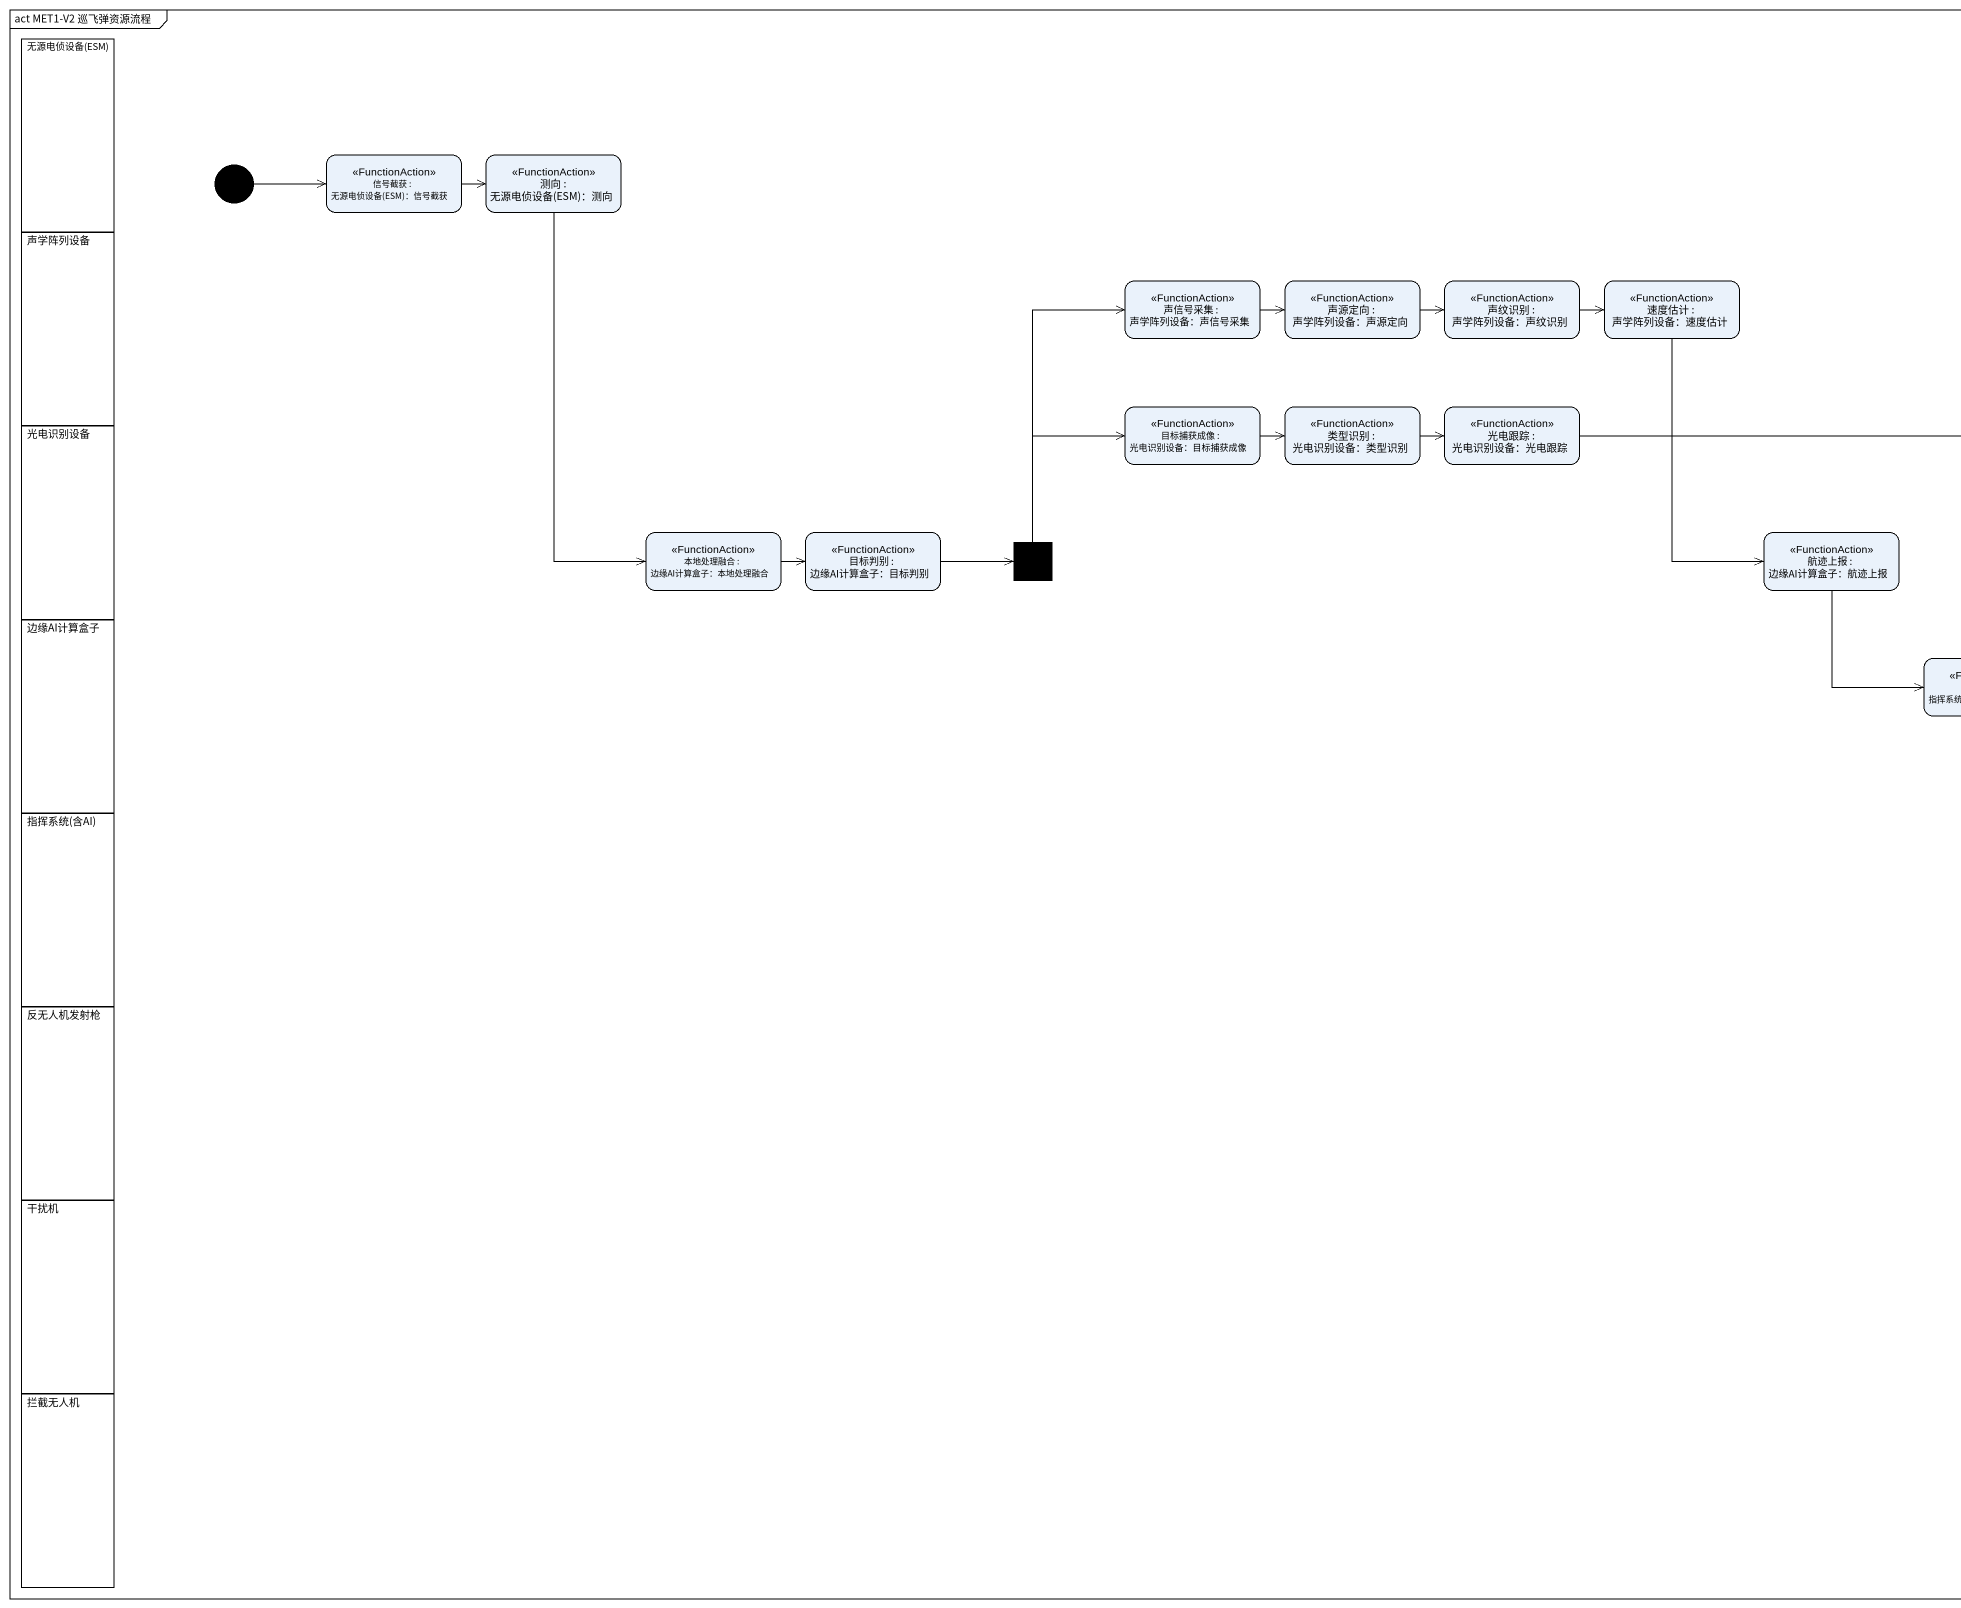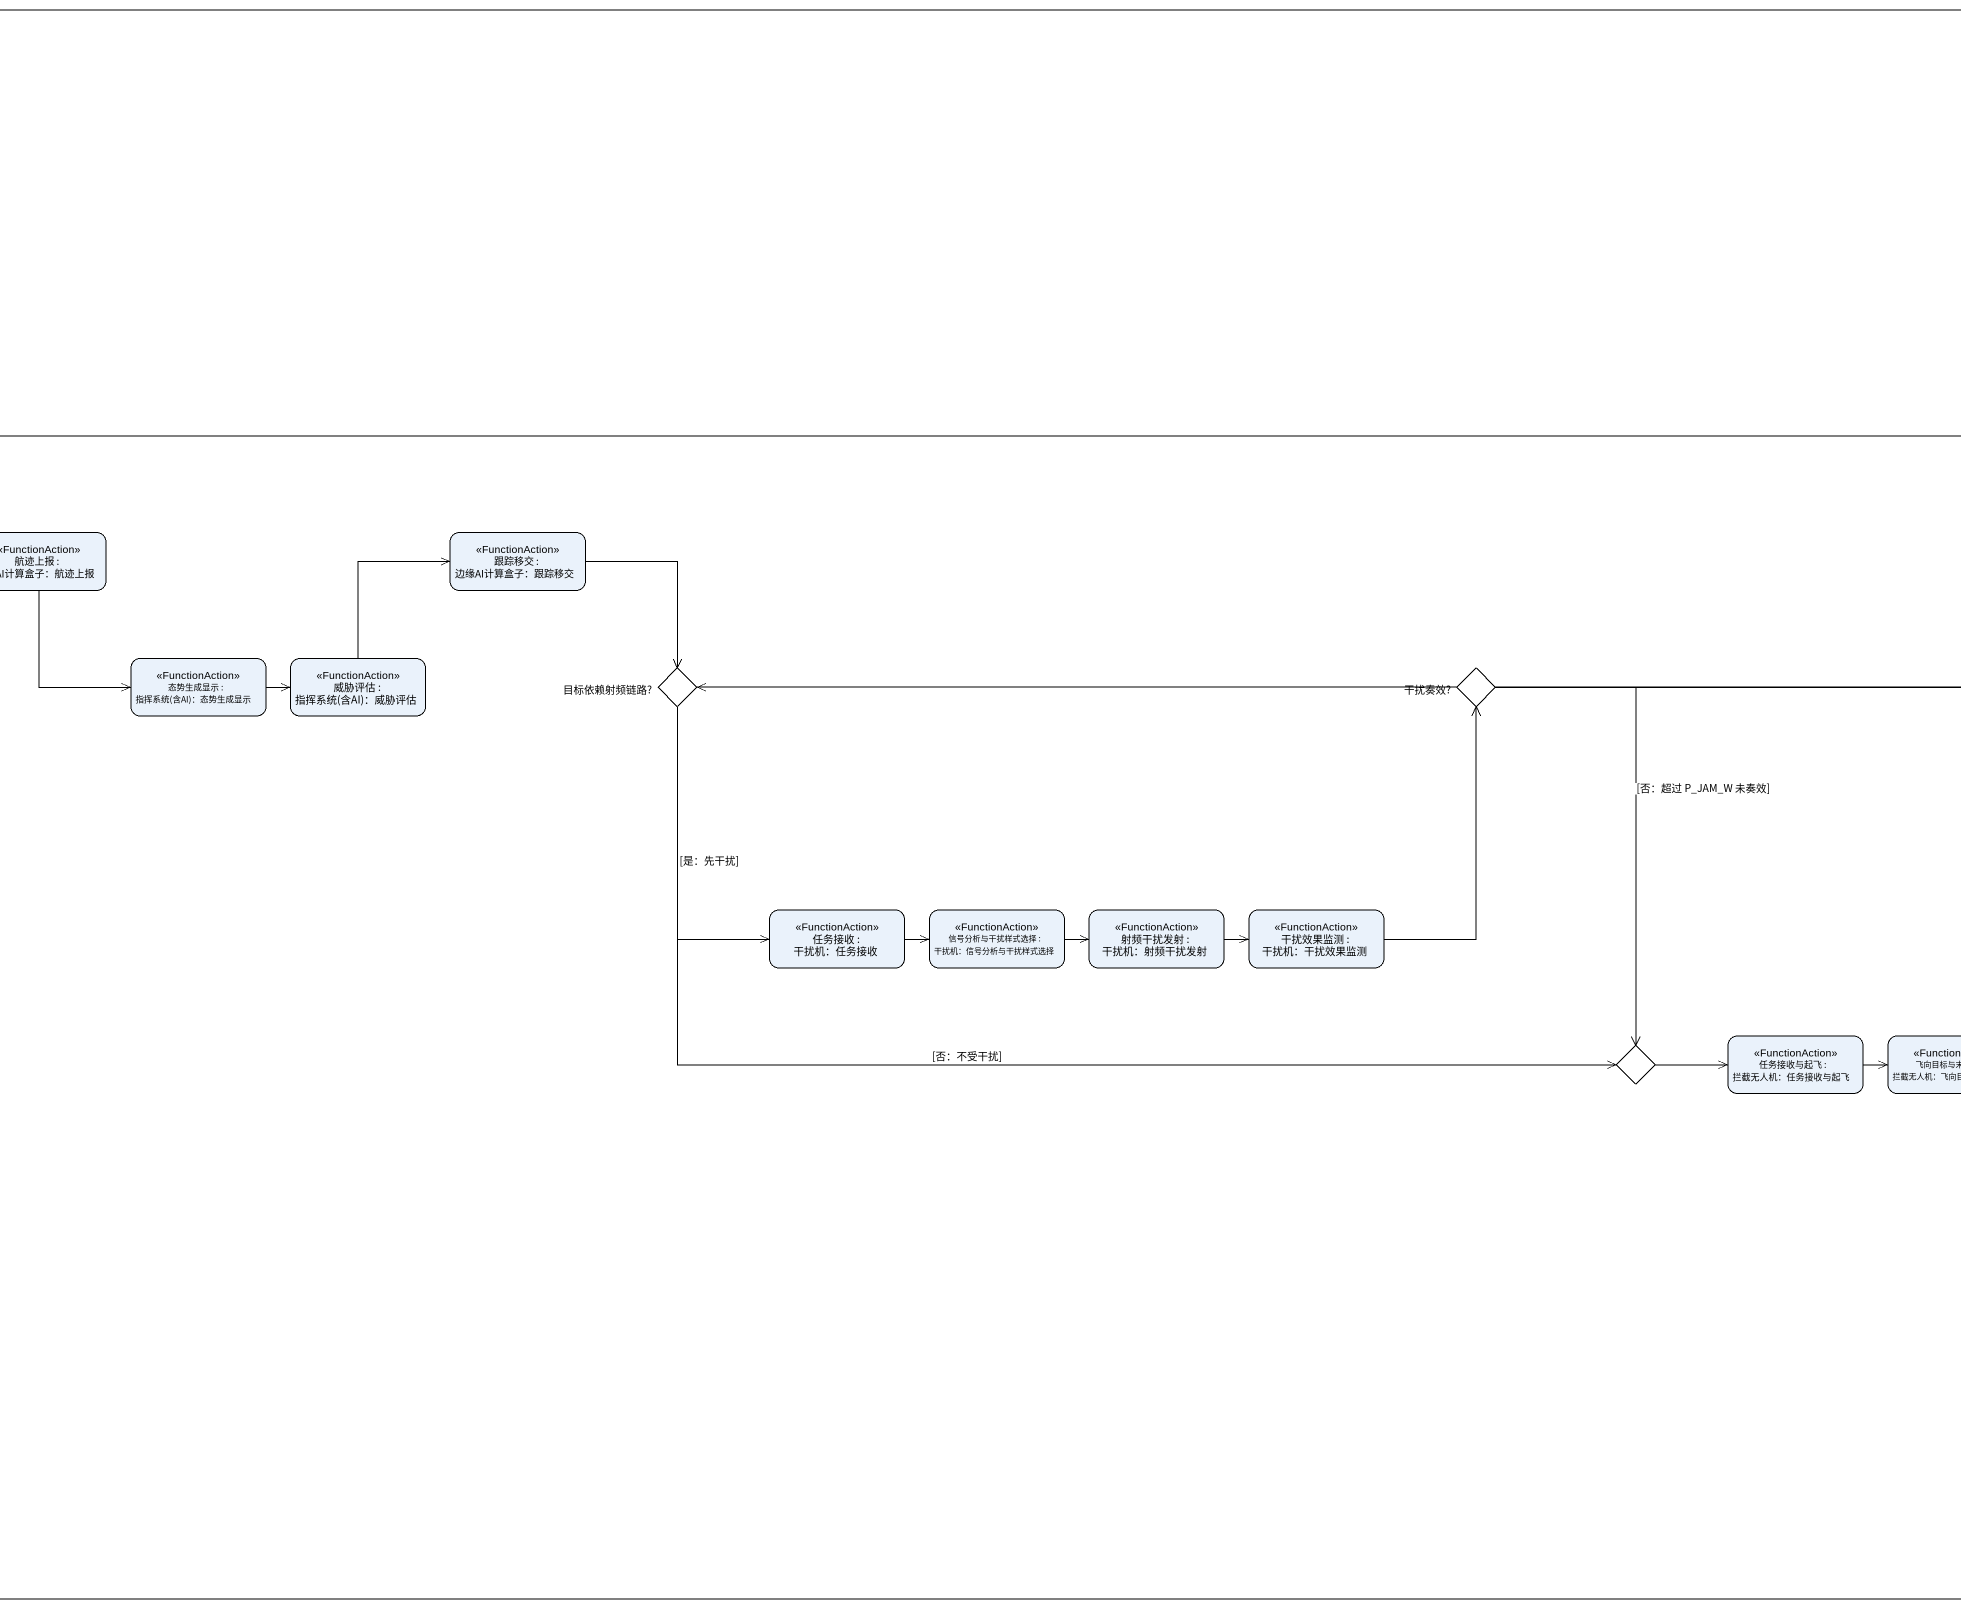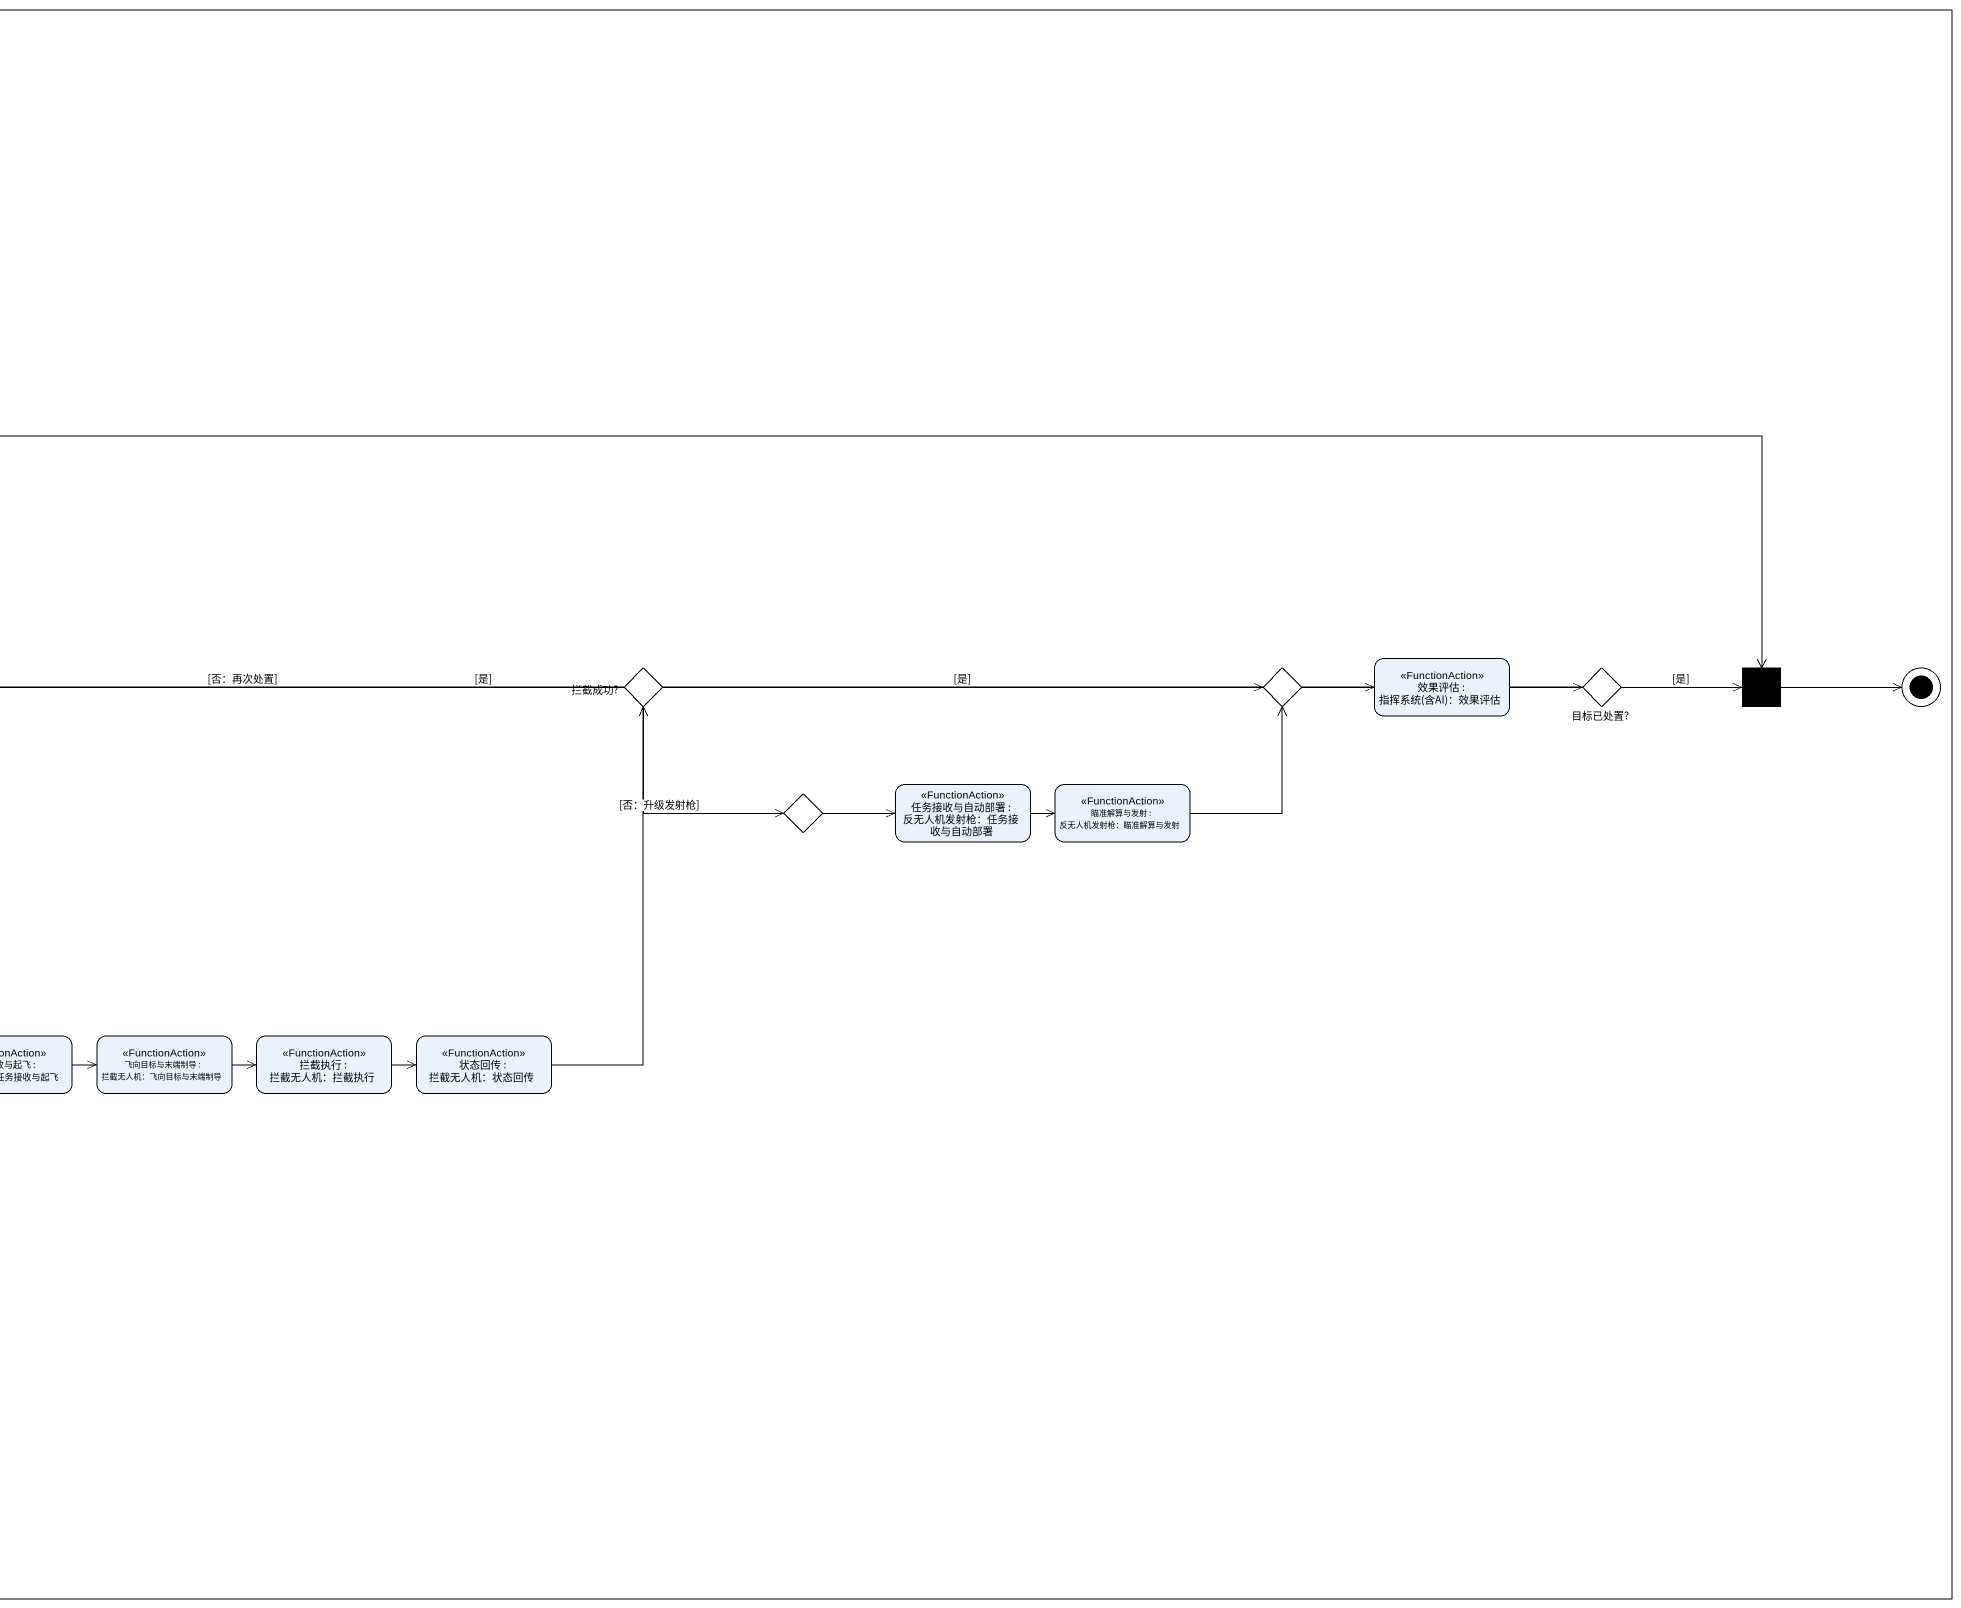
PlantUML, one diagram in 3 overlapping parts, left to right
@startuml
mainframe act MET1-V2 巡飞弹资源流程
hide empty description
state "无源电侦设备(ESM)" as 无源电侦设备_ESM <<partition>>
state "信号截获 : 无源电侦设备(ESM)：信号截获" as 信号截获 <<FunctionAction>>
state "测向 : 无源电侦设备(ESM)：测向" as 测向 <<FunctionAction>>
state 声学阵列设备 <<partition>>
state "声信号采集 : 声学阵列设备：声信号采集" as 声信号采集 <<FunctionAction>>
state "声源定向 : 声学阵列设备：声源定向" as 声源定向 <<FunctionAction>>
state "声纹识别 : 声学阵列设备：声纹识别" as 声纹识别 <<FunctionAction>>
state "速度估计 : 声学阵列设备：速度估计" as 速度估计 <<FunctionAction>>
state 光电识别设备 <<partition>>
state "目标捕获成像 : 光电识别设备：目标捕获成像" as 目标捕获成像 <<FunctionAction>>
state "类型识别 : 光电识别设备：类型识别" as 类型识别 <<FunctionAction>>
state "光电跟踪 : 光电识别设备：光电跟踪" as 光电跟踪 <<FunctionAction>>
state "本地处理融合 : 边缘AI计算盒子：本地处理融合" as 本地处理融合 <<FunctionAction>>
state "目标判别 : 边缘AI计算盒子：目标判别" as 目标判别 <<FunctionAction>>
state "航迹上报 : 边缘AI计算盒子：航迹上报" as 航迹上报 <<FunctionAction>>
state "跟踪移交 : 边缘AI计算盒子：跟踪移交" as 跟踪移交 <<FunctionAction>>
state fork1 <<fork>>
state 边缘AI计算盒子 <<partition>>
state "态势生成显示 : 指挥系统(含AI)：态势生成显示" as 态势生成显示 <<FunctionAction>>
state "威胁评估 : 指挥系统(含AI)：威胁评估" as 威胁评估 <<FunctionAction>>
state "效果评估 : 指挥系统(含AI)：效果评估" as 效果评估 <<FunctionAction>>
state "目标依赖射频链路?" as 目标依赖射频链路 <<choice>>
state "干扰奏效?" as 干扰奏效 <<choice>>
state "拦截成功?" as 拦截成功 <<choice>>
state choice1 <<choice>>
state "目标已处置?" as 目标已处置 <<choice>>
state fork2 <<join>>
state choice2 <<choice>>
state "任务接收与自动部署 : 反无人机发射枪：任务接收与自动部署" as 任务接收与自动部署 <<FunctionAction>>
state "瞄准解算与发射 : 反无人机发射枪：瞄准解算与发射" as 瞄准解算与发射 <<FunctionAction>>
state "指挥系统(含AI)" as 指挥系统_含AI <<partition>>
state "任务接收 : 干扰机：任务接收" as 任务接收 <<FunctionAction>>
state "信号分析与干扰样式选择 : 干扰机：信号分析与干扰样式选择" as 信号分析与干扰样式选择 <<FunctionAction>>
state "射频干扰发射 : 干扰机：射频干扰发射" as 射频干扰发射 <<FunctionAction>>
state "干扰效果监测 : 干扰机：干扰效果监测" as 干扰效果监测 <<FunctionAction>>
state 反无人机发射枪 <<partition>>
state choice3 <<choice>>
state "任务接收与起飞 : 拦截无人机：任务接收与起飞" as 任务接收与起飞 <<FunctionAction>>
state "飞向目标与末端制导 : 拦截无人机：飞向目标与末端制导" as 飞向目标与末端制导 <<FunctionAction>>
state "拦截执行 : 拦截无人机：拦截执行" as 拦截执行 <<FunctionAction>>
state "状态回传 : 拦截无人机：状态回传" as 状态回传 <<FunctionAction>>
state 干扰机 <<partition>>
state 拦截无人机 <<partition>>
[*] -right-> 信号截获
信号截获 -right-> 测向
测向 --> 本地处理融合
声信号采集 -right-> 声源定向
声源定向 -right-> 声纹识别
声纹识别 -right-> 速度估计
速度估计 --> 航迹上报
目标捕获成像 -right-> 类型识别
类型识别 -right-> 光电跟踪
光电跟踪 -right-> fork2
本地处理融合 -right-> 目标判别
目标判别 -right-> fork1
航迹上报 --> 态势生成显示
跟踪移交 --> 目标依赖射频链路
fork1 -up-> 声信号采集
fork1 -up-> 目标捕获成像
态势生成显示 -right-> 威胁评估
威胁评估 -up-> 跟踪移交
效果评估 -right-> 目标已处置
目标依赖射频链路 --> 任务接收 : [是：先干扰]
目标依赖射频链路 -right-> choice3 : [否：不受干扰]
干扰奏效 -right-> choice1 : [是]
干扰奏效 --> choice3 : [否：超过 P_JAM_W 未奏效]
拦截成功 -right-> choice1 : [是]
拦截成功 --> choice2 : [否：升级发射枪]
choice1 -right-> 效果评估
目标已处置 -left-> 目标依赖射频链路 : [否：再次处置]
目标已处置 -right-> fork2 : [是]
choice2 -right-> 任务接收与自动部署
任务接收与自动部署 -right-> 瞄准解算与发射
瞄准解算与发射 -up-> choice1
任务接收 -right-> 信号分析与干扰样式选择
信号分析与干扰样式选择 -right-> 射频干扰发射
射频干扰发射 -right-> 干扰效果监测
干扰效果监测 -up-> 干扰奏效
choice3 -right-> 任务接收与起飞
任务接收与起飞 -right-> 飞向目标与末端制导
飞向目标与末端制导 -right-> 拦截执行
拦截执行 -right-> 状态回传
状态回传 -up-> 拦截成功
fork2 -right-> [*]
@enduml
